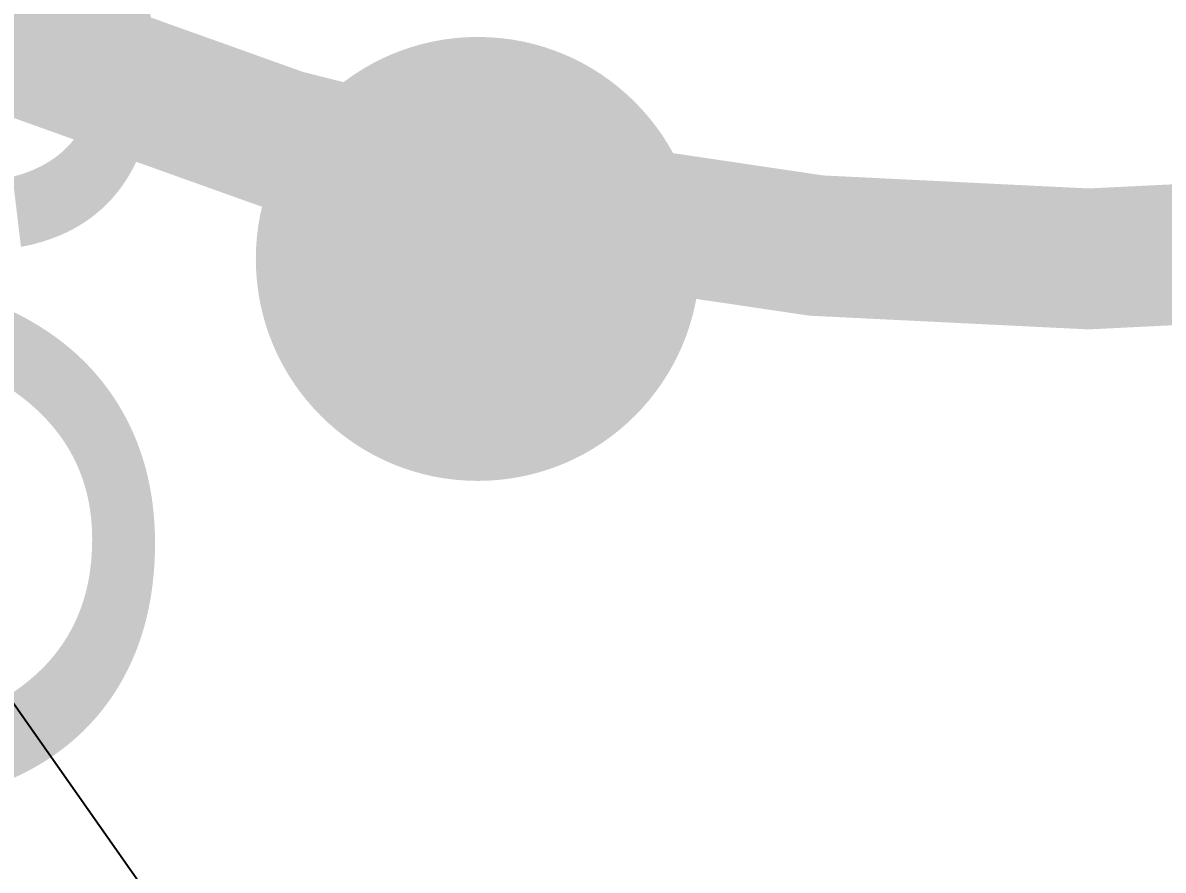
# Model space of a CAD drawing. Header units: inches. Extents: x 0 to 5455, y -5 to 5444.
# Drawn here: x 19.08 to 21.135, y 27.898 to 29.426 of the extents above; entities that cross this region are included whole.
import ezdxf

# ---------------------------------------------------------------- set-up
doc = ezdxf.new("R2010")
doc.units = ezdxf.units.IN
for name, color, linetype in [('Bottom Layer', 5, 'Continuous'), ('PCBD Notes', 76, 'Continuous'), ('Top Layer', 1, 'Continuous'), ('Top Overlay', 2, 'Continuous'), ('Via Holes', 16, 'Continuous')]:
    doc.layers.add(name, color=color, linetype=linetype)
doc.styles.add('Arial', font='', dxfattribs={"height": 0.2})
doc.styles.get('Arial').set_extended_font_data('Arial')

# ---------------------------------------------------------------- blocks, each defined once
blk = doc.blocks.new('FIDUCIAL_IPC_7351A_1')
at = {"layer": 'PCBD Notes'}
blk.add_lwpolyline([(5, 0, 0.254, 0.254, 1), (-5, 0, 0.254, 0.254, 1)], format="xyseb", close=True, dxfattribs=at)

msp = doc.modelspace()

# ---------------------------------------------------------------- hatches: boundary and pattern name
at = {"layer": 'Bottom Layer'}
h = msp.add_hatch(color=5, dxfattribs=at)
edge = h.paths.add_edge_path()
edge.add_arc((19.9, 29), 0.4, 0, 360)
at = {"layer": 'Top Layer'}
h = msp.add_hatch(color=1, dxfattribs=at)
edge = h.paths.add_edge_path()
edge.add_arc((19.9, 29), 0.4, 0, 360)
at = {"layer": 'Via Holes'}
h = msp.add_hatch(color=7, dxfattribs=at)
edge = h.paths.add_edge_path()
edge.add_arc((19.9, 29), 0.2, 0, 360)

# ---------------------------------------------------------------- linework, layer by layer
at = {"layer": 'Top Layer'}
msp.add_line((19.3828, 27.7442), (17.4456, 30.5), dxfattribs=at)

# ---------------------------------------------------------------- block references
msp.add_blockref('FIDUCIAL_IPC_7351A_1', (21, 34))

# ---------------------------------------------------------------- texts
at = {"layer": 'Top Overlay', "style": 'Arial'}
msp.add_text('C5', height=1.016, rotation=90, dxfattribs=at).set_placement((19.304, 27.94))

doc.saveas('drawing.dxf')
